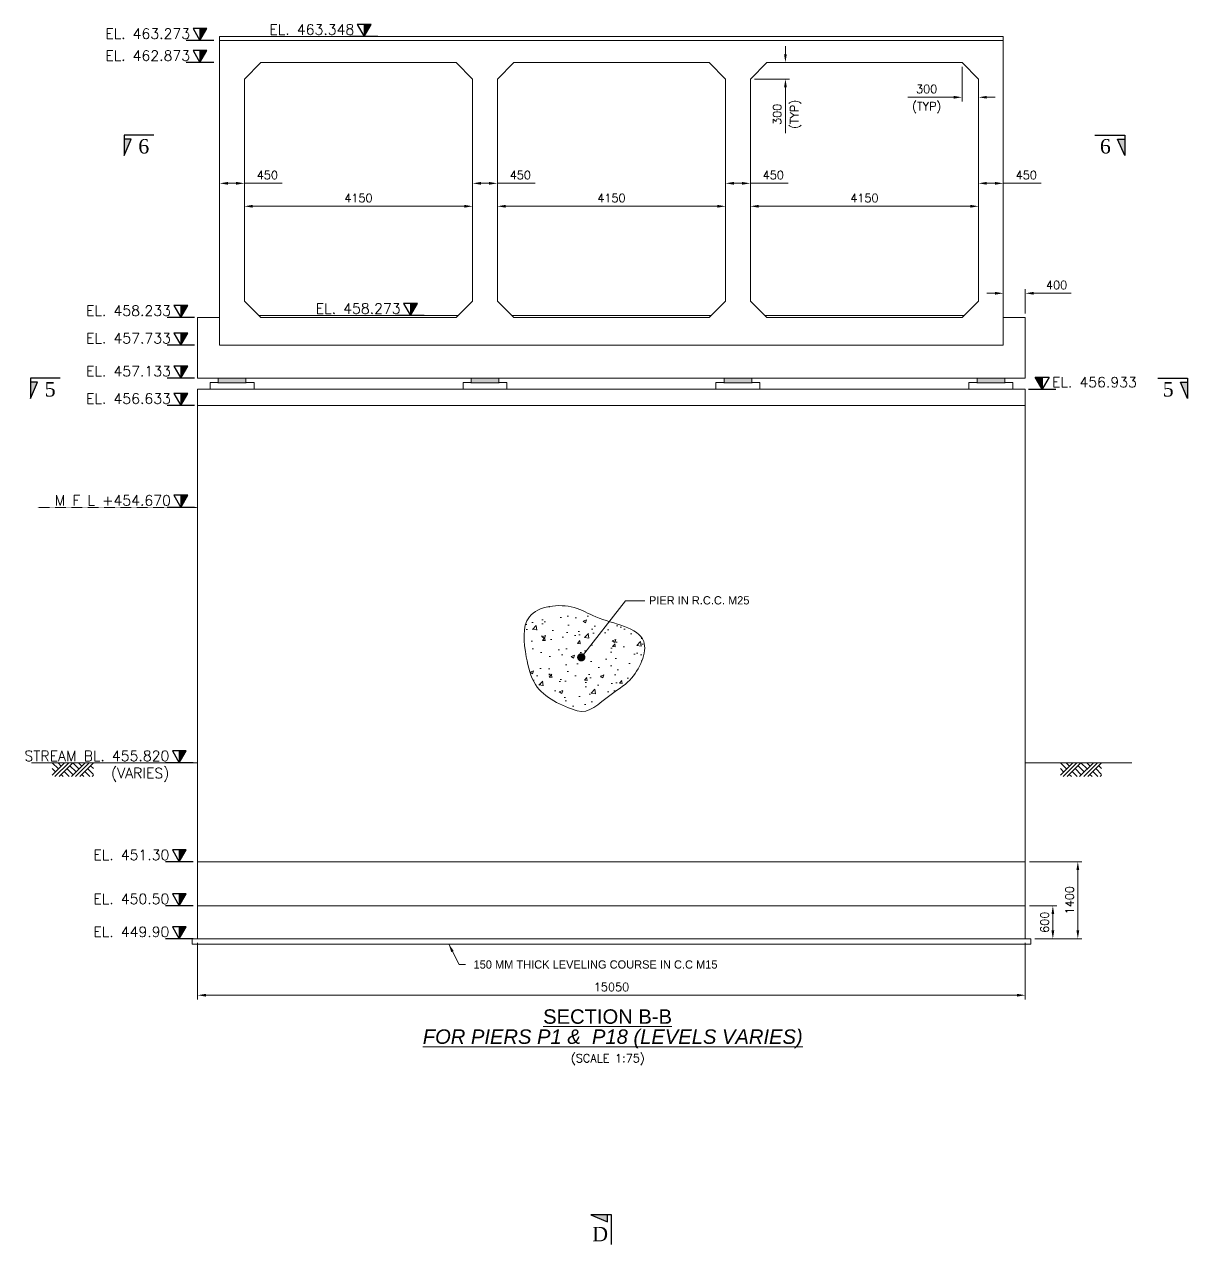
# Model space of a CAD drawing. Extents: x 2542500 to 2835796, y -294794 to -159040.
# Drawn here: x 2682121 to 2703272, y -183704 to -161505 of the extents above; entities that cross this region are included whole.
import ezdxf
from ezdxf.enums import TextEntityAlignment as Align

# ---------------------------------------------------------------- set-up
doc = ezdxf.new("R2010")
doc.units = 0
doc.header["$LTSCALE"] = 8
doc.header["$MEASUREMENT"] = 0
doc.header["$PDMODE"] = 35
doc.linetypes.add('HIDDEN', pattern=[0.375, 0.25, -0.125])
doc.layers.get('0').update_dxf_attribs({"color": 22, "linetype": 'CONTINUOUS'})
doc.layers.get('DEFPOINTS').update_dxf_attribs({"linetype": 'CONTINUOUS'})
for name, color, linetype, lineweight in [('HATCH SOLID', 253, 'CONTINUOUS', 5), ('LEVEL', 6, 'CONTINUOUS', 20), ('P.C.C', 105, 'CONTINUOUS', 9), ('R_DASHED', 183, 'HIDDEN', 9), ('R_DIMENSION', 8, 'CONTINUOUS', 15), ('R_TEXT G', 7, 'CONTINUOUS', 18), ('R_THIN LINE', 252, 'CONTINUOUS', 9), ('SEC MARK', 1, 'CONTINUOUS', 25), ('TEXT', 4, 'CONTINUOUS', 15), ('TEXT G', 7, 'CONTINUOUS', 18)]:
    doc.layers.add(name, color=color, linetype=linetype, lineweight=lineweight)
doc.layers.add('PUMP', color=4, linetype='CONTINUOUS')
doc.layers.add('R_HATCH', color=7, linetype='CONTINUOUS', lineweight=9, true_color=0xd1d1ff)
doc.styles.add('ARIEL', font='arial.ttf')
doc.styles.add('ROMANDS', font='romand.shx')
doc.styles.add('ROMANS', font='romans.shx')
doc.styles.get("Standard").update_dxf_attribs({"font": ''})
doc.styles.add('TIMES NR', font='times.ttf')
doc.styles.get('Standard').set_extended_font_data('Univers')
doc.dimstyles.new('DIM-75', dxfattribs={"dimscale": 75, "dimtxt": 2, "dimasz": 2, "dimexe": 1, "dimexo": 1, "dimgap": 1, "dimtad": 1, "dimdec": 0, "dimzin": 0, "dimdsep": 46, "dimtxsty": 'ROMANS', "dimcen": 1, "dimclrd": 256, "dimclre": 256, "dimclrt": 7, "dimadec": 0, "dimazin": 0, "dimtfac": 1, "dimtdec": 0, "dimtofl": 0, "dimtmove": 0, "dimatfit": 3, "dimfxl": 1, "dimtolj": 1, "dimtzin": 0, "dimlwd": 9, "dimlwe": 5, "dimarcsym": 0})
doc.dimstyles.new('DIM-75$0', dxfattribs={"dimscale": 75, "dimtxt": 2, "dimasz": 2, "dimexe": 1, "dimexo": 1, "dimgap": 1, "dimtad": 1, "dimdec": 0, "dimzin": 0, "dimdsep": 46, "dimtxsty": 'ROMANS', "dimcen": 1, "dimclrd": 256, "dimclre": 256, "dimclrt": 7, "dimadec": 0, "dimazin": 0, "dimtfac": 1, "dimtdec": 0, "dimtofl": 0, "dimtmove": 0, "dimatfit": 3, "dimfxl": 1, "dimtolj": 1, "dimtzin": 0, "dimlwd": 9, "dimlwe": 5, "dimarcsym": 0})

# ---------------------------------------------------------------- blocks, each defined once
blk = doc.blocks.new('jord1')
at = {"layer": 'P.C.C'}
for p, q in [((0, 0), (1.12, -1.12)), ((2.25, 0), (0, -2.25)), ((3, 0), (0.5, -2.5)), ((1.66, -0.59), (1.06, 0)), ((3.75, 0), (1.25, -2.5)), ((6, 0), (3.5, -2.5)), ((3.75, 0), (4.87, -1.12)), ((6.75, 0), (4.25, -2.5)), ((4.81, 0), (5.4, -0.59)), ((7.5, 0), (5, -2.5)), ((5.87, 0), (5.93, -0.06)), ((0, -1.06), (0.59, -1.66)), ((0, -2.12), (0.06, -2.19)), ((1.63, -2.12), (2.01, -2.5)), ((2.16, -1.59), (3.07, -2.5)), ((2.69, -1.06), (3.81, -2.19)), ((3.22, -0.53), (4.34, -1.66)), ((5.38, -2.12), (5.76, -2.5)), ((5.91, -1.59), (6.82, -2.5)), ((6.44, -1.06), (7.5, -2.12)), ((6.97, -0.53), (7.5, -1.06)), ((7.5, -2.25), (7.25, -2.5))]:
    blk.add_line(p, q, dxfattribs=at)
blk = doc.blocks.new('A$C71181FDA')
at = {"layer": 'HATCH SOLID', "ltscale": 100}
blk.add_hatch(color=256, dxfattribs=at).paths.add_polyline_path([(948, 0), (948, 828), (474, 828)])
at = {"layer": 'SEC MARK'}
for p, q in [((0, 0), (1896, 0)), ((948, 828), (948, 0))]:
    blk.add_line(p, q, dxfattribs=at)
blk.add_lwpolyline([(948, 0), (474, 828), (1422, 828), (948, 0)], dxfattribs=at)
blk = doc.blocks.new('*D39')
at = {"layer": 'DEFPOINTS', "color": 0, "transparency": 16777216}
for p in [(2700321, -176739), (2700421, -178139), (2701276, -178139)]:
    blk.add_point(p, dxfattribs=at)
at = {"layer": 'R_DIMENSION', "lineweight": 5, "transparency": 16777216}
for p, q in [((2700396, -176739), (2701351, -176739)), ((2700496, -178139), (2701351, -178139))]:
    blk.add_line(p, q, dxfattribs=at)
at = {"layer": 'R_DIMENSION', "lineweight": 9, "transparency": 16777216}
blk.add_line((2701276, -176889), (2701276, -177989), dxfattribs=at)
at = {"layer": 'R_DIMENSION', "transparency": 16777216}
for points in [[(2701251, -176889), (2701301, -176889), (2701276, -176739)], [(2701251, -177989), (2701301, -177989), (2701276, -178139)]]:
    blk.add_solid(points, dxfattribs=at)
at = {"layer": 'R_DIMENSION', "color": 7, "transparency": 16777216, "insert": (2701126, -177439), "char_height": 150, "attachment_point": 5, "rotation": 90, "style": 'ROMANS'}
blk.add_mtext('\\A1;1400', dxfattribs=at)
blk = doc.blocks.new('*D40')
at = {"layer": 'DEFPOINTS', "color": 0, "transparency": 16777216}
for p in [(2685271, -178139), (2700321, -178139), (2685271, -179167)]:
    blk.add_point(p, dxfattribs=at)
at = {"layer": 'R_DIMENSION', "lineweight": 5, "transparency": 16777216}
for p, q in [((2685271, -178214), (2685271, -179242)), ((2700321, -178214), (2700321, -179242))]:
    blk.add_line(p, q, dxfattribs=at)
at = {"layer": 'R_DIMENSION', "lineweight": 9, "transparency": 16777216}
blk.add_line((2700171, -179167), (2685421, -179167), dxfattribs=at)
at = {"layer": 'R_DIMENSION', "transparency": 16777216}
for points in [[(2685421, -179142), (2685421, -179192), (2685271, -179167)], [(2700171, -179142), (2700171, -179192), (2700321, -179167)]]:
    blk.add_solid(points, dxfattribs=at)
at = {"layer": 'R_DIMENSION', "color": 7, "transparency": 16777216, "insert": (2692796, -179017), "char_height": 150, "attachment_point": 5, "style": 'ROMANS'}
blk.add_mtext('\\A1;15050', dxfattribs=at)
blk = doc.blocks.new('*D41')
at = {"layer": 'DEFPOINTS', "color": 0, "transparency": 16777216}
for p in [(2685671, -164136), (2686121, -164136), (2686121, -164396)]:
    blk.add_point(p, dxfattribs=at)
at = {"layer": 'R_DIMENSION', "lineweight": 5, "transparency": 16777216}
for p, q in [((2685671, -164211), (2685671, -164471)), ((2686121, -164211), (2686121, -164471))]:
    blk.add_line(p, q, dxfattribs=at)
at = {"layer": 'R_DIMENSION', "lineweight": 9, "transparency": 16777216}
for p, q in [((2685821, -164396), (2685971, -164396)), ((2686121, -164396), (2686807, -164396))]:
    blk.add_line(p, q, dxfattribs=at)
at = {"layer": 'R_DIMENSION', "transparency": 16777216}
for points in [[(2685821, -164371), (2685821, -164421), (2685671, -164396)], [(2685971, -164371), (2685971, -164421), (2686121, -164396)]]:
    blk.add_solid(points, dxfattribs=at)
at = {"layer": 'R_DIMENSION', "color": 7, "transparency": 16777216, "insert": (2686539, -164246), "char_height": 150, "attachment_point": 5, "style": 'ROMANS'}
blk.add_mtext('\\A1;450', dxfattribs=at)
blk = doc.blocks.new('*D42')
at = {"layer": 'DEFPOINTS', "color": 0, "transparency": 16777216}
for p in [(2690271, -164136), (2690721, -164136), (2690721, -164396)]:
    blk.add_point(p, dxfattribs=at)
at = {"layer": 'R_DIMENSION', "lineweight": 5, "transparency": 16777216}
for p, q in [((2690271, -164211), (2690271, -164471)), ((2690721, -164211), (2690721, -164471))]:
    blk.add_line(p, q, dxfattribs=at)
at = {"layer": 'R_DIMENSION', "lineweight": 9, "transparency": 16777216}
for p, q in [((2690421, -164396), (2690571, -164396)), ((2690721, -164396), (2691407, -164396))]:
    blk.add_line(p, q, dxfattribs=at)
at = {"layer": 'R_DIMENSION', "transparency": 16777216}
for points in [[(2690421, -164371), (2690421, -164421), (2690271, -164396)], [(2690571, -164371), (2690571, -164421), (2690721, -164396)]]:
    blk.add_solid(points, dxfattribs=at)
at = {"layer": 'R_DIMENSION', "color": 7, "transparency": 16777216, "insert": (2691139, -164246), "char_height": 150, "attachment_point": 5, "style": 'ROMANS'}
blk.add_mtext('\\A1;450', dxfattribs=at)
blk = doc.blocks.new('*D43')
at = {"layer": 'DEFPOINTS', "color": 0, "transparency": 16777216}
for p in [(2694871, -164136), (2695321, -164136), (2695321, -164396)]:
    blk.add_point(p, dxfattribs=at)
at = {"layer": 'R_DIMENSION', "lineweight": 5, "transparency": 16777216}
for p, q in [((2694871, -164211), (2694871, -164471)), ((2695321, -164211), (2695321, -164471))]:
    blk.add_line(p, q, dxfattribs=at)
at = {"layer": 'R_DIMENSION', "lineweight": 9, "transparency": 16777216}
for p, q in [((2695021, -164396), (2695171, -164396)), ((2695321, -164396), (2696007, -164396))]:
    blk.add_line(p, q, dxfattribs=at)
at = {"layer": 'R_DIMENSION', "transparency": 16777216}
for points in [[(2695021, -164371), (2695021, -164421), (2694871, -164396)], [(2695171, -164371), (2695171, -164421), (2695321, -164396)]]:
    blk.add_solid(points, dxfattribs=at)
at = {"layer": 'R_DIMENSION', "color": 7, "transparency": 16777216, "insert": (2695739, -164246), "char_height": 150, "attachment_point": 5, "style": 'ROMANS'}
blk.add_mtext('\\A1;450', dxfattribs=at)
blk = doc.blocks.new('*D44')
at = {"layer": 'DEFPOINTS', "color": 0, "transparency": 16777216}
for p in [(2699471, -164136), (2699921, -164136), (2699921, -164396)]:
    blk.add_point(p, dxfattribs=at)
at = {"layer": 'R_DIMENSION', "lineweight": 5, "transparency": 16777216}
for p, q in [((2699471, -164211), (2699471, -164471)), ((2699921, -164211), (2699921, -164471))]:
    blk.add_line(p, q, dxfattribs=at)
at = {"layer": 'R_DIMENSION', "lineweight": 9, "transparency": 16777216}
for p, q in [((2699621, -164396), (2699771, -164396)), ((2699921, -164396), (2700607, -164396))]:
    blk.add_line(p, q, dxfattribs=at)
at = {"layer": 'R_DIMENSION', "transparency": 16777216}
for points in [[(2699621, -164371), (2699621, -164421), (2699471, -164396)], [(2699771, -164371), (2699771, -164421), (2699921, -164396)]]:
    blk.add_solid(points, dxfattribs=at)
at = {"layer": 'R_DIMENSION', "color": 7, "transparency": 16777216, "insert": (2700339, -164246), "char_height": 150, "attachment_point": 5, "style": 'ROMANS'}
blk.add_mtext('\\A1;450', dxfattribs=at)
blk = doc.blocks.new('*D45')
at = {"layer": 'DEFPOINTS', "color": 0, "transparency": 16777216}
for p in [(2686121, -164553), (2690271, -164553), (2690271, -164814)]:
    blk.add_point(p, dxfattribs=at)
at = {"layer": 'R_DIMENSION', "lineweight": 5, "transparency": 16777216}
for p, q in [((2686121, -164628), (2686121, -164889)), ((2690271, -164628), (2690271, -164889))]:
    blk.add_line(p, q, dxfattribs=at)
at = {"layer": 'R_DIMENSION', "lineweight": 9, "transparency": 16777216}
blk.add_line((2686271, -164814), (2690121, -164814), dxfattribs=at)
at = {"layer": 'R_DIMENSION', "transparency": 16777216}
for points in [[(2686271, -164789), (2686271, -164839), (2686121, -164814)], [(2690121, -164789), (2690121, -164839), (2690271, -164814)]]:
    blk.add_solid(points, dxfattribs=at)
at = {"layer": 'R_DIMENSION', "color": 7, "transparency": 16777216, "insert": (2688196, -164664), "char_height": 150, "attachment_point": 5, "style": 'ROMANS'}
blk.add_mtext('\\A1;4150', dxfattribs=at)
blk = doc.blocks.new('*D46')
at = {"layer": 'DEFPOINTS', "color": 0, "transparency": 16777216}
for p in [(2690721, -164553), (2694871, -164553), (2690721, -164814)]:
    blk.add_point(p, dxfattribs=at)
at = {"layer": 'R_DIMENSION', "lineweight": 5, "transparency": 16777216}
for p, q in [((2690721, -164628), (2690721, -164889)), ((2694871, -164628), (2694871, -164889))]:
    blk.add_line(p, q, dxfattribs=at)
at = {"layer": 'R_DIMENSION', "lineweight": 9, "transparency": 16777216}
blk.add_line((2694721, -164814), (2690871, -164814), dxfattribs=at)
at = {"layer": 'R_DIMENSION', "transparency": 16777216}
for points in [[(2690871, -164789), (2690871, -164839), (2690721, -164814)], [(2694721, -164789), (2694721, -164839), (2694871, -164814)]]:
    blk.add_solid(points, dxfattribs=at)
at = {"layer": 'R_DIMENSION', "color": 7, "transparency": 16777216, "insert": (2692796, -164664), "char_height": 150, "attachment_point": 5, "style": 'ROMANS'}
blk.add_mtext('\\A1;4150', dxfattribs=at)
blk = doc.blocks.new('*D47')
at = {"layer": 'DEFPOINTS', "color": 0, "transparency": 16777216}
for p in [(2695321, -164553), (2699471, -164553), (2695321, -164814)]:
    blk.add_point(p, dxfattribs=at)
at = {"layer": 'R_DIMENSION', "lineweight": 5, "transparency": 16777216}
for p, q in [((2695321, -164628), (2695321, -164889)), ((2699471, -164628), (2699471, -164889))]:
    blk.add_line(p, q, dxfattribs=at)
at = {"layer": 'R_DIMENSION', "lineweight": 9, "transparency": 16777216}
blk.add_line((2699321, -164814), (2695471, -164814), dxfattribs=at)
at = {"layer": 'R_DIMENSION', "transparency": 16777216}
for points in [[(2695471, -164789), (2695471, -164839), (2695321, -164814)], [(2699321, -164789), (2699321, -164839), (2699471, -164814)]]:
    blk.add_solid(points, dxfattribs=at)
at = {"layer": 'R_DIMENSION', "color": 7, "transparency": 16777216, "insert": (2697396, -164664), "char_height": 150, "attachment_point": 5, "style": 'ROMANS'}
blk.add_mtext('\\A1;4150', dxfattribs=at)
blk = doc.blocks.new('*D48')
at = {"layer": 'DEFPOINTS', "color": 0, "transparency": 16777216}
for p in [(2695621, -162199), (2695321, -162499), (2695959, -162499)]:
    blk.add_point(p, dxfattribs=at)
at = {"layer": 'R_DIMENSION', "lineweight": 9, "transparency": 16777216}
for p, q in [((2695959, -162049), (2695959, -161899)), ((2695959, -162649), (2695959, -163484))]:
    blk.add_line(p, q, dxfattribs=at)
at = {"layer": 'R_DIMENSION', "lineweight": 5, "transparency": 16777216}
for p, q in [((2695696, -162199), (2696034, -162199)), ((2695396, -162499), (2696034, -162499))]:
    blk.add_line(p, q, dxfattribs=at)
at = {"layer": 'R_DIMENSION', "transparency": 16777216}
for points in [[(2695934, -162049), (2695984, -162049), (2695959, -162199)], [(2695934, -162649), (2695984, -162649), (2695959, -162499)]]:
    blk.add_solid(points, dxfattribs=at)
at = {"layer": 'R_DIMENSION', "color": 7, "transparency": 16777216, "char_height": 150, "attachment_point": 5, "rotation": 90, "style": 'ROMANS'}
for s, insert in [('\\A1;(TYP)', (2696148, -163142)), ('\\A1;300', (2695809, -163142))]:
    blk.add_mtext(s, dxfattribs=dict(at, insert=insert))
blk = doc.blocks.new('*D49')
at = {"layer": 'DEFPOINTS', "color": 0, "transparency": 16777216}
for p in [(2699171, -162199), (2699471, -162499), (2699171, -162831)]:
    blk.add_point(p, dxfattribs=at)
at = {"layer": 'R_DIMENSION', "lineweight": 5, "transparency": 16777216}
for p, q in [((2699171, -162274), (2699171, -162906)), ((2699471, -162574), (2699471, -162906))]:
    blk.add_line(p, q, dxfattribs=at)
at = {"layer": 'R_DIMENSION', "lineweight": 9, "transparency": 16777216}
for p, q in [((2699021, -162831), (2698185, -162831)), ((2699621, -162831), (2699771, -162831))]:
    blk.add_line(p, q, dxfattribs=at)
at = {"layer": 'R_DIMENSION', "transparency": 16777216}
for points in [[(2699021, -162806), (2699021, -162856), (2699171, -162831)], [(2699621, -162806), (2699621, -162856), (2699471, -162831)]]:
    blk.add_solid(points, dxfattribs=at)
at = {"layer": 'R_DIMENSION', "color": 7, "transparency": 16777216, "char_height": 150, "attachment_point": 5, "style": 'ROMANS'}
for s, insert in [('\\A1;300', (2698528, -162681)), ('\\A1;(TYP)', (2698528, -163020))]:
    blk.add_mtext(s, dxfattribs=dict(at, insert=insert))
blk = doc.blocks.new('*D50')
at = {"layer": 'DEFPOINTS', "color": 0, "transparency": 16777216}
for p in [(2700321, -166397), (2699921, -166839), (2700321, -166839)]:
    blk.add_point(p, dxfattribs=at)
at = {"layer": 'R_DIMENSION', "lineweight": 9, "transparency": 16777216}
for p, q in [((2699771, -166397), (2699621, -166397)), ((2700471, -166397), (2701157, -166397))]:
    blk.add_line(p, q, dxfattribs=at)
at = {"layer": 'R_DIMENSION', "lineweight": 5, "transparency": 16777216}
for p, q in [((2699921, -166764), (2699921, -166322)), ((2700321, -166764), (2700321, -166322))]:
    blk.add_line(p, q, dxfattribs=at)
at = {"layer": 'R_DIMENSION', "transparency": 16777216}
for points in [[(2699771, -166372), (2699771, -166422), (2699921, -166397)], [(2700471, -166372), (2700471, -166422), (2700321, -166397)]]:
    blk.add_solid(points, dxfattribs=at)
at = {"layer": 'R_DIMENSION', "color": 7, "transparency": 16777216, "insert": (2700889, -166247), "char_height": 150, "attachment_point": 5, "style": 'ROMANS'}
blk.add_mtext('\\A1;400', dxfattribs=at)
blk = doc.blocks.new('*D109')
at = {"layer": 'DEFPOINTS', "color": 0, "transparency": 16777216}
for p in [(2700321, -177539), (2700822, -177539), (2700421, -178139)]:
    blk.add_point(p, dxfattribs=at)
at = {"layer": 'R_DIMENSION', "lineweight": 5, "transparency": 16777216}
for p, q in [((2700396, -177539), (2700897, -177539)), ((2700496, -178139), (2700897, -178139))]:
    blk.add_line(p, q, dxfattribs=at)
at = {"layer": 'R_DIMENSION', "lineweight": 9, "transparency": 16777216}
blk.add_line((2700822, -177989), (2700822, -177689), dxfattribs=at)
at = {"layer": 'R_DIMENSION', "transparency": 16777216}
for points in [[(2700797, -177689), (2700847, -177689), (2700822, -177539)], [(2700797, -177989), (2700847, -177989), (2700822, -178139)]]:
    blk.add_solid(points, dxfattribs=at)
at = {"layer": 'R_DIMENSION', "color": 7, "transparency": 16777216, "insert": (2700672, -177839), "char_height": 150, "attachment_point": 5, "rotation": 90, "style": 'ROMANS'}
blk.add_mtext('\\A1;600', dxfattribs=at)
blk = doc.blocks.new('A$C6F2721C1')
at = {"layer": 'HATCH SOLID'}
blk.add_hatch(color=256, dxfattribs=at).paths.add_polyline_path([(188, 100), (362, 100), (362, 500)])
at = {"layer": 'SEC MARK'}
blk.add_lwpolyline([(-362, 0), (362, 0), (362, 500), (188, 100), (362, 100)], dxfattribs=at)
at = {"layer": 'SEC MARK', "style": 'TIMES NR'}
blk.add_attdef('SECTEXT', text='', height=350, dxfattribs=at).set_placement((-104, 275), align=Align.MIDDLE_CENTER)

msp = doc.modelspace()

# ---------------------------------------------------------------- hatches: boundary and pattern name
at = {"layer": 'R_HATCH', "lineweight": 13, "ltscale": 0.13}
h = msp.add_hatch(dxfattribs=at)
h.set_pattern_fill('ANGLE', color=256)
h.set_pattern_definition([(0, (1219622.448, 67845.8764), (0, 6.985), [5.08, -1.905]), (90, (1219622.448, 67845.8764), (-6.985, 4e-16), [5.08, -1.905])])
h.paths.add_polyline_path([(2686146, -168024.8), (2686146, -167938.8), (2685646, -167938.8), (2685646, -168024.8)])
h = msp.add_hatch(dxfattribs=at)
h.set_pattern_fill('ANGLE', color=256)
h.set_pattern_definition([(0, (1224222.448, 67845.8764), (0, 6.985), [5.08, -1.905]), (90, (1224222.448, 67845.8764), (-6.985, 4e-16), [5.08, -1.905])])
h.paths.add_polyline_path([(2690746, -168024.8), (2690746, -167938.8), (2690246, -167938.8), (2690246, -168024.8)])
h = msp.add_hatch(dxfattribs=at)
h.set_pattern_fill('ANGLE', color=256)
h.set_pattern_definition([(0, (1228822.448, 67845.8764), (0, 6.985), [5.08, -1.905]), (90, (1228822.448, 67845.8764), (-6.985, 4e-16), [5.08, -1.905])])
h.paths.add_polyline_path([(2695346, -168024.8), (2695346, -167938.8), (2694846, -167938.8), (2694846, -168024.8)])
h = msp.add_hatch(dxfattribs=at)
h.set_pattern_fill('ANGLE', color=256)
h.set_pattern_definition([(0, (1233422.448, 67845.8764), (0, 6.985), [5.08, -1.905]), (90, (1233422.448, 67845.8764), (-6.985, 4e-16), [5.08, -1.905])])
h.paths.add_polyline_path([(2699946, -168024.8), (2699946, -167938.8), (2699446, -167938.8), (2699446, -168024.8)])
h = msp.add_hatch(dxfattribs=at)
h.set_pattern_fill('AR-CONC', color=256, scale=3.5)
h.set_pattern_definition([(50, (1274621.63, 80860.7), (637.64634, -55.7868), [66.675, -733.425]), (355, (1274621.6, 80860.7), (-123.35197, 668.69896), [53.34, -586.74204]), (100.451445, (1274674.76, 80856.07), (514.29436, 612.91213), [56.66503, -623.31586]), (46.1842, (1274621.6, 81038.5), (948.77664, -147.14815), [100.0125, -1100.1375]), (96.63556, (1274700.7, 81026.25), (830.91447, 865.99144), [84.9976, -934.9746]), (351.18415, (1274621.6, 81038.5), (830.9145, 865.99144), [80.0099, -880.10906]), (21, (1274710.53, 80994.07), (530.65037, -357.9282), [66.675, -733.425]), (326, (1274710.5, 80994.07), (216.3071, 644.65788), [53.34, -586.74]), (71.451445, (1274754.75, 80964.24), (746.95747, 286.7297), [56.66503, -623.31478]), (37.5, (1274621.63, 80860.72), (10.81011, 295.942636), [0, -579.628, 0, -595.63, 0, -588.9625]), (7.5, (1274621.63, 80860.72), (233.86882, 350.63201), [0, -339.598, 0, -566.293, 0, -224.4725]), (327.5, (1274423.38, 80860.72), (474.567083, -20.050604), [0, -222.25, 0, -693.42, 0, -920.115]), (317.5, (1274334.5, 80860.7), (518.45213, 88.99272), [0, -288.925, 0, -460.502, 0, -653.415])])
edge = h.paths.add_edge_path()
edge.add_spline(control_points=[(2692173.8, -173993.8), (2691889.4, -173902.7), (2691387.7, -173667.1), (2691226.1, -172963.8), (2691124, -172123.8), (2692039.8, -172013.9), (2692629.5, -172388.9), (2693640.1, -172513.9), (2693219.4, -173441), (2692718, -173708), (2692381.2, -174060.3), (2692173.8, -173993.8)], knot_values=[0, 0, 0, 0, 895.9806726, 1428.4151803, 2160.0970093, 2991.9525306, 3419.7471065, 4399.4791139, 5145.1132861, 5605.6407821, 6258.8849732, 6258.8849732, 6258.8849732, 6258.8849732], degree=3, periodic=0)

# ---------------------------------------------------------------- linework, layer by layer
at = {"lineweight": 13, "ltscale": 0.13}
for p, q in [((2699921, -161798.8), (2685671, -161798.8)), ((2685496, -168018.8), (2685496, -168138.8)), ((2685640, -168018.8), (2685496, -168018.8)), ((2685640, -168018.8), (2685646, -168024.8)), ((2685646, -168024.8), (2685646, -167938.8)), ((2685646, -167938.8), (2686146, -167938.8)), ((2685646, -168024.8), (2686146, -168024.8)), ((2686146, -167938.8), (2686146, -168024.8)), ((2686152, -168018.8), (2686146, -168024.8)), ((2686152, -168018.8), (2686296, -168018.8)), ((2686296, -168138.8), (2686296, -168018.8)), ((2690096, -168018.8), (2690096, -168138.8)), ((2690240, -168018.8), (2690096, -168018.8)), ((2690240, -168018.8), (2690246, -168024.8)), ((2690246, -168024.8), (2690246, -167938.8)), ((2690246, -167938.8), (2690746, -167938.8)), ((2690246, -168024.8), (2690746, -168024.8)), ((2690746, -167938.8), (2690746, -168024.8)), ((2690752, -168018.8), (2690746, -168024.8)), ((2690752, -168018.8), (2690896, -168018.8)), ((2690896, -168138.8), (2690896, -168018.8)), ((2694696, -168018.8), (2694696, -168138.8)), ((2694840, -168018.8), (2694696, -168018.8)), ((2694840, -168018.8), (2694846, -168024.8)), ((2694846, -168024.8), (2694846, -167938.8)), ((2694846, -167938.8), (2695346, -167938.8)), ((2694846, -168024.8), (2695346, -168024.8)), ((2695346, -167938.8), (2695346, -168024.8)), ((2695352, -168018.8), (2695346, -168024.8)), ((2695352, -168018.8), (2695496, -168018.8)), ((2695496, -168138.8), (2695496, -168018.8)), ((2699296, -168018.8), (2699296, -168138.8)), ((2699440, -168018.8), (2699296, -168018.8)), ((2699440, -168018.8), (2699446, -168024.8)), ((2699446, -168024.8), (2699446, -167938.8)), ((2699446, -167938.8), (2699946, -167938.8)), ((2699446, -168024.8), (2699946, -168024.8)), ((2699946, -167938.8), (2699946, -168024.8)), ((2699952, -168018.8), (2699946, -168024.8)), ((2699952, -168018.8), (2700096, -168018.8)), ((2700096, -168138.8), (2700096, -168018.8)), ((2700321, -168138.8), (2685271, -168138.8)), ((2685271, -168138.8), (2685271, -176738.8)), ((2685496, -168138.8), (2686296, -168138.8)), ((2690096, -168138.8), (2690896, -168138.8)), ((2694696, -168138.8), (2695496, -168138.8)), ((2699296, -168138.8), (2700096, -168138.8)), ((2700321, -168138.8), (2700321, -176738.8)), ((2685271, -168438.8), (2700321, -168438.8)), ((2685271, -174938.8), (2682247, -174938.8)), ((2700321, -174938.8), (2702258.5, -174938.8)), ((2700321, -176738.8), (2685271, -176738.8)), ((2685271, -176738.8), (2685271, -178138.8)), ((2700321, -176738.8), (2700321, -178138.8)), ((2700321, -177538.8), (2685271, -177538.8)), ((2700321, -178138.8), (2685271, -178138.8))]:
    msp.add_line(p, q, dxfattribs=at)
at = {"lineweight": 13, "ltscale": 0.13, "flags": 128}
for points in [[(2685671, -161723.8), (2685671, -167338.8), (2699921, -167338.8), (2699921, -161723.8)], [(2685671, -161723.8), (2699921, -161723.8)], [(2690271, -162498.8), (2689971, -162198.8), (2686421, -162198.8), (2686121, -162498.8), (2686121, -166538.8), (2686421, -166838.8), (2689971, -166838.8), (2690271, -166538.8), (2690271, -162498.8)], [(2694871, -166538.8), (2694871, -162498.8), (2694571, -162198.8), (2691021, -162198.8), (2690721, -162498.8), (2690721, -166538.8), (2691021, -166838.8), (2694571, -166838.8), (2694871, -166538.8)], [(2699171, -162198.8), (2695621, -162198.8), (2695321, -162498.8), (2695321, -166538.8), (2695621, -166838.8), (2699171, -166838.8), (2699471, -166538.8), (2699471, -162498.8), (2699171, -162198.8)], [(2699921, -166838.8), (2700321, -166838.8), (2700321, -167938.8), (2685271, -167938.8), (2685271, -166838.8), (2685671, -166838.8)], [(2690011, -166798.8), (2686381, -166798.8)], [(2694611, -166798.8), (2690981, -166798.8)], [(2699211, -166798.8), (2695581, -166798.8)]]:
    msp.add_lwpolyline(points, dxfattribs=at)
at = {"lineweight": 13, "ltscale": 0.13, "start_tangent": (-0.9522802, 0.305225), "end_tangent": (-0.9522802, 0.305225)}
msp.add_spline([(2692173.8, -173993.8), (2691415.4, -173516.8), (2691246.8, -173011.8), (2691303, -172282.3), (2692117.7, -172113.9), (2692510.9, -172282.3), (2693381.8, -172731.2), (2693128.9, -173432.7), (2692763.8, -173713.2), (2692173.8, -173993.8)], degree=3, dxfattribs=at)
at = {"layer": 'P.C.C'}
msp.add_lwpolyline([(2685171, -178138.8), (2700421, -178138.8), (2700421, -178238.8), (2685171, -178238.8)], close=True, dxfattribs=at)
at = {"layer": 'R_DASHED'}
msp.add_line((2685271, -170290.8), (2682361, -170290.8), dxfattribs=at)

# ---------------------------------------------------------------- block references
at = {"layer": 'HATCH SOLID'}
ref = msp.add_blockref('A$C6F2721C1', (2684203.3, -163517.2), dxfattribs=dict(at, xscale=0.75, yscale=0.75, zscale=0.75, rotation=180))
ref.add_attrib('SECTEXT', '6', dxfattribs={"layer": 'SEC MARK', "height": 262.5, "style": 'TIMES NR'}).set_placement((2684290.9, -163722.1), align=Align.MIDDLE_CENTER)
ref = msp.add_blockref('A$C6F2721C1', (2701856.7, -163517.2), dxfattribs=dict(at, xscale=-0.75, yscale=0.75, zscale=0.75, rotation=180))
ref.add_attrib('SECTEXT', '6', dxfattribs={"layer": 'SEC MARK', "height": 262.5, "style": 'TIMES NR'}).set_placement((2701776.6, -163722.1), align=Align.MIDDLE_CENTER)
ref = msp.add_blockref('A$C6F2721C1', (2682502.1, -167938.8), dxfattribs=dict(at, xscale=0.75, yscale=0.75, zscale=0.75, rotation=180))
ref.add_attrib('SECTEXT', '5', dxfattribs={"layer": 'SEC MARK', "height": 262.5, "style": 'TIMES NR'}).set_placement((2682589.6, -168143.7), align=Align.MIDDLE_CENTER)
ref = msp.add_blockref('A$C6F2721C1', (2702999.7, -167938.8), dxfattribs=dict(at, xscale=-0.75, yscale=0.75, zscale=0.75, rotation=180))
ref.add_attrib('SECTEXT', '5', dxfattribs={"layer": 'SEC MARK', "height": 262.5, "style": 'TIMES NR'}).set_placement((2702919.6, -168143.7), align=Align.MIDDLE_CENTER)
ref = msp.add_blockref('A$C6F2721C1', (2692796, -183431.7), dxfattribs=dict(at, xscale=0.75, yscale=0.75, zscale=0.75, rotation=90))
ref.add_attrib('SECTEXT', 'D', dxfattribs={"layer": 'SEC MARK', "height": 262.5, "style": 'TIMES NR'}).set_placement((2692590.5, -183511.8), align=Align.MIDDLE_CENTER)
at = {"layer": 'PUMP', "yscale": 0.2641899612754806, "zscale": 0.2641899612754806}
for p, xscale in [((2685563.4, -161798.8), -0.2641899612754806), ((2688549.1, -161723.8), -0.2641899612754806), ((2685563.4, -162198.8), -0.2641899612754806), ((2685215.4, -166838.8), -0.2641899612754806), ((2689391.7, -166798.8), -0.2641899612754806), ((2685215.4, -167338.8), -0.2641899612754806), ((2685215.4, -167938.8), -0.2641899612754806), ((2700376.6, -168138.8), 0.2641899612754806), ((2685215.4, -168438.8), -0.2641899612754806), ((2685215.4, -170290.8), -0.2641899612754806), ((2685186.5, -174938.8), -0.2641899612754806), ((2685186.5, -176738.8), -0.2641899612754806), ((2685186.5, -177538.8), -0.2641899612754806), ((2685186.5, -178138.8), -0.2641899612754806)]:
    msp.add_blockref('A$C71181FDA', p, dxfattribs=dict(at, xscale=xscale))
at = {"layer": 'R_THIN LINE', "xscale": 100, "yscale": 100, "zscale": 100}
for p in [(2682626, -174938.8), (2700958.2, -174938.8)]:
    msp.add_blockref('jord1', p, dxfattribs=at)

# ---------------------------------------------------------------- texts
at = {"layer": 'LEVEL', "char_height": 187.5, "style": 'ROMANDS'}
for s, insert, attachment_point in [('EL. 463.273', (2685133.4, -161580), 3), ('EL. 463.348', (2688119.1, -161505), 3), ('EL. 462.873', (2685133.4, -161980), 3), ('EL. 458.233', (2684785.4, -166620), 3), ('EL. 458.273', (2688961.8, -166580), 3), ('EL. 457.733', (2684785.4, -167120), 3), ('EL. 457.133', (2684785.4, -167720), 3), ('EL. 456.933', (2700806.6, -167920), 1), ('EL. 456.633', (2684785.4, -168220), 3), ('M F L +454.670', (2684785.4, -170072), 3), ('STREAM BL. 455.820 \\P(VARIES)', (2684756.6, -174720), 3), ('EL. 451.30', (2684756.6, -176520), 3), ('EL. 450.50', (2684756.6, -177320), 3), ('EL. 449.90', (2684756.6, -177920), 3)]:
    msp.add_mtext(s, dxfattribs=dict(at, insert=insert, attachment_point=attachment_point))
at = {"layer": 'R_TEXT G', "lineweight": 13, "ltscale": 0.13, "char_height": 150, "attachment_point": 1}
for s, insert, width in [('PIER IN R.C.C. M25', (2693477, -171907.5), 4439.582), ('\\A1;150 MM THICK LEVELING COURSE IN C.C M15', (2690287.6, -178532.8), 6874.917)]:
    msp.add_mtext(s, dxfattribs=dict(at, insert=insert, width=width))
at = {"layer": 'TEXT', "color": 1, "lineweight": 13, "char_height": 262.5, "width": 7433.008, "attachment_point": 8, "style": 'ARIEL'}
for s, insert in [('{\\LSECTION B-B}', (2692724.9, -179689.8)), ('{\\fArial|b0|i1|c0|p34;\\LFOR PIERS P1 &  P18 (LEVELS VARIES)}', (2692818.7, -180130.4))]:
    msp.add_mtext(s, dxfattribs=dict(at, insert=insert))
at = {"layer": 'TEXT G', "style": 'ROMANS'}
msp.add_text('(SCALE 1:75)', height=150, dxfattribs=at).set_placement((2692729.2, -180238), align=Align.TOP_CENTER)

# ---------------------------------------------------------------- dimensions: what is measured, and where the dimension line sits
at = {"layer": 'R_DIMENSION'}
dim = msp.add_linear_dim(base=(2695959, -162498.8), p1=(2695621, -162198.8), p2=(2695321, -162498.8), angle=90, text='<>\\X(TYP)', dimstyle='DIM-75$0', dxfattribs=at)
dim.commit()
dim.dimension.update_dxf_attribs({"geometry": '*D48', "text_midpoint": (2695959, -163141.6)})
dim = msp.add_linear_dim(base=(2699171, -162831), p1=(2699471, -162498.8), p2=(2699171, -162198.8), text='<>\\X(TYP)', dimstyle='DIM-75$0', dxfattribs=at)
dim.commit()
dim.dimension.update_dxf_attribs({"geometry": '*D49', "text_midpoint": (2698528.1, -162831)})
for base, p1, p2, picture, middle in [((2686121, -164396.3), (2685671, -164135.6), (2686121, -164135.6), '*D41', (2686538.8, -164246.3)), ((2690721, -164396.3), (2690271, -164135.6), (2690721, -164135.6), '*D42', (2691138.8, -164246.3)), ((2695321, -164396.3), (2694871, -164135.6), (2695321, -164135.6), '*D43', (2695738.8, -164246.3)), ((2699921, -164396.3), (2699471, -164135.6), (2699921, -164135.6), '*D44', (2700338.8, -164246.3)), ((2690271, -164813.7), (2686121, -164553.1), (2690271, -164553.1), '*D45', (2688196, -164663.7)), ((2700321, -166397), (2699921, -166838.8), (2700321, -166838.8), '*D50', (2700888.8, -166247)), ((2685271, -179167), (2700321, -178138.8), (2685271, -178138.8), '*D40', (2692796, -179017))]:
    dim = msp.add_linear_dim(base=base, p1=p1, p2=p2, dimstyle='DIM-75$0', dxfattribs=at)
    dim.commit()
    dim.dimension.update_dxf_attribs({"geometry": picture, "text_midpoint": middle})
for base, p1, p2, angle, picture, middle in [((2690721, -164813.7), (2694871, -164553.1), (2690721, -164553.1), 180, '*D46', (2692796, -164663.7)), ((2695321, -164813.7), (2699471, -164553.1), (2695321, -164553.1), 180, '*D47', (2697396, -164663.7)), ((2701276.2, -178138.8), (2700321, -176738.8), (2700421, -178138.8), 90, '*D39', (2701126.2, -177438.8)), ((2700822.5, -177538.8), (2700421, -178138.8), (2700321, -177538.8), 90, '*D109', (2700672.5, -177838.8))]:
    dim = msp.add_linear_dim(base=base, p1=p1, p2=p2, angle=angle, dimstyle='DIM-75$0', dxfattribs=at)
    dim.commit()
    dim.dimension.update_dxf_attribs({"geometry": picture, "text_midpoint": middle})

# ---------------------------------------------------------------- leaders
msp.add_leader([(2692246, -173020), (2693049.8, -171988.8), (2693404.8, -171988.8)], dimstyle='DIM-75', override={"dimldrblk": 'Dot'}, dxfattribs=at)
at = {"layer": 'R_DIMENSION', "lineweight": 13, "ltscale": 0.13}
msp.add_leader([(2689837, -178238.8), (2690027.7, -178610.6), (2690141, -178610.6)], dimstyle='DIM-75', dxfattribs=at)

doc.saveas('drawing.dxf')
